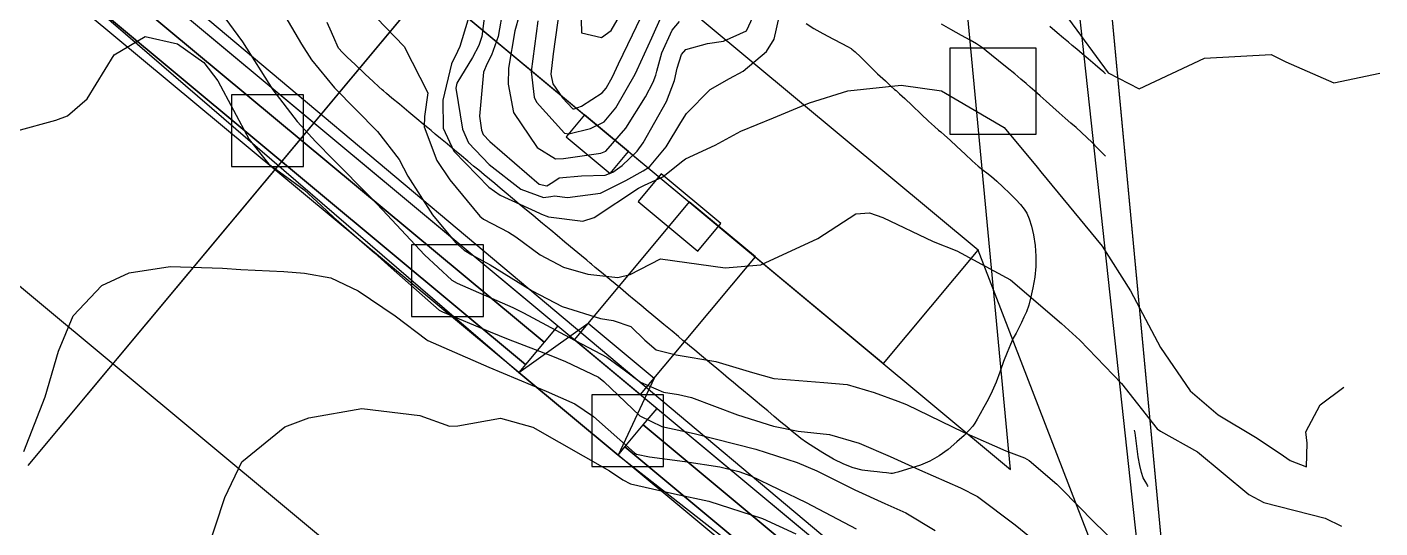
# Model space of a CAD drawing. Header units: feet. Extents: x 1318179 to 1318934, y 422463 to 423299.
# Drawn here: x 1318744 to 1318932.5, y 422613.5 to 422683.4 of the extents above; entities that cross this region are included whole.
import ezdxf

# ---------------------------------------------------------------- set-up
doc = ezdxf.new("R2010")
doc.units = ezdxf.units.FT
for name, color, linetype in [('A-BLDG-OTLN', 3, 'CONTINUOUS'), ('C-DRNG-AREA', 150, 'CONTINUOUS'), ('C-LOD', 30, 'CONTINUOUS'), ('C-MISC', 7, 'CONTINUOUS'), ('C-PROP', 6, 'CONTINUOUS'), ('C-PVMT', 8, 'CONTINUOUS'), ('C-TOPO-MAJR', 32, 'CONTINUOUS'), ('C-TOPO-SPOT', 7, 'CONTINUOUS'), ('C-UTIL', 4, 'CONTINUOUS'), ('L-PLNT-TREE', 90, 'CONTINUOUS'), ('V-PROP-LINE', 7, 'CONTINUOUS')]:
    doc.layers.add(name, color=color, linetype=linetype)

msp = doc.modelspace()

# ---------------------------------------------------------------- linework, layer by layer
at = {"layer": 'A-BLDG-OTLN'}
msp.add_lwpolyline([(1318799.99, 422689.25), (1318863.34, 422636.46), (1318876.54, 422652.3), (1318813.19, 422705.09), (1318799.99, 422689.25)], close=True, dxfattribs=at)
at = {"layer": 'C-DRNG-AREA'}
msp.add_lwpolyline([(1318680.32, 422756.44), (1318906.17, 422568.22), (1318894.46, 422692.89), (1318728.92, 422815.74), (1318722.11, 422806.57), (1318680.32, 422756.44)], close=True, dxfattribs=at)
at = {"layer": 'C-LOD'}
msp.add_lwpolyline([(1318676.8, 422752.22), (1318812.52, 422635.2), (1318826.35, 422623.68), (1318902.65, 422563.99), (1318903.61, 422565.14), (1318908.09, 422570.52), (1318876.54, 422652.3), (1318813.19, 422705.09), (1318682.24, 422758.75), (1318680.32, 422756.44), (1318676.8, 422752.22)], close=True, dxfattribs=at)
at = {"layer": 'C-MISC'}
msp.add_lwpolyline([(1318240.64, 423065.95), (1318924.26, 422496.21)], dxfattribs=at)
for points in [[(1318748.62, 422695.62), (1318816.04, 422639.43), (1318813.48, 422636.35), (1318746.06, 422692.54), (1318748.62, 422695.62)], [(1318829.87, 422627.9), (1318904.25, 422565.91), (1318901.69, 422562.84), (1318827.31, 422624.83), (1318829.87, 422627.9)]]:
    msp.add_lwpolyline(points, close=True, dxfattribs=at)
at = {"layer": 'C-PROP'}
for points in [[(1318685.15, 422755.14), (1318902.97, 422572.05), (1318889.69, 422694.4), (1318731.08, 422811.24), (1318724.78, 422802.34), (1318685.15, 422755.14)], [(1318704.24, 422769.06), (1318881.06, 422621.69), (1318873.87, 422698.2), (1318730.74, 422804.43), (1318728.4, 422801.62), (1318704.24, 422769.06)]]:
    msp.add_lwpolyline(points, close=True, dxfattribs=at)
at = {"layer": 'C-PVMT'}
for points in [[(1318750.54, 422697.92), (1318817.96, 422641.73), (1318816.04, 422639.43), (1318748.62, 422695.62), (1318750.54, 422697.92)], [(1318746.06, 422692.54), (1318813.48, 422636.35), (1318812.52, 422635.2), (1318745.1, 422691.39), (1318746.06, 422692.54)], [(1318819.12, 422668.11), (1318825.26, 422662.98), (1318827.82, 422666.06), (1318821.68, 422671.18), (1318819.12, 422668.11)], [(1318832.37, 422662.92), (1318829.17, 422659.08), (1318837.46, 422652.16), (1318840.66, 422656.01), (1318832.37, 422662.92)], [(1318820.27, 422639.81), (1318829.49, 422632.13), (1318845.49, 422651.33), (1318836.27, 422659.01), (1318820.27, 422639.81)], [(1318826.35, 422623.68), (1318812.52, 422635.2), (1318822.19, 422642.11), (1318831.41, 422634.43), (1318826.35, 422623.68)], [(1318831.79, 422630.21), (1318906.17, 422568.22), (1318904.25, 422565.91), (1318829.87, 422627.9), (1318831.79, 422630.21)], [(1318827.31, 422624.83), (1318901.69, 422562.84), (1318900.73, 422561.69), (1318826.35, 422623.68), (1318827.31, 422624.83)]]:
    msp.add_lwpolyline(points, close=True, dxfattribs=at)
at = {"layer": 'C-TOPO-MAJR'}
for points in [[(1318791.43, 422686.01), (1318796.53, 422680.7), (1318799.86, 422674.23), (1318799.4, 422670.91), (1318799.34, 422669.47), (1318801.08, 422664.77), (1318802.91, 422662.07), (1318807.1, 422657.04), (1318807.61, 422656.61), (1318811.1, 422654.81), (1318812.12, 422654.13), (1318815.51, 422651.65), (1318818.74, 422649.9), (1318822.14, 422648.95), (1318826.33, 422648.47), (1318828.06, 422648.88), (1318832.27, 422651.06), (1318841.29, 422649.8), (1318846.27, 422650.23), (1318854.19, 422653.9), (1318859.5, 422657.33), (1318861.42, 422657.51), (1318863.25, 422656.84), (1318870.28, 422653.48), (1318873.59, 422652.18), (1318881.07, 422648.13), (1318888.16, 422642.05), (1318890.7, 422639.75), (1318896.5, 422633.67), (1318901.49, 422627.37), (1318901.94, 422627.04), (1318907.1, 422624.16), (1318914.28, 422618.21), (1318916.33, 422617.09), (1318924.89, 422614.9), (1318927.18, 422613.76)], [(1318810.33, 422686.08), (1318809.63, 422682.1), (1318808.74, 422679.5), (1318808.13, 422678.34), (1318807.6, 422677.13), (1318807.07, 422670.96), (1318807.31, 422669.02), (1318807.58, 422668.41), (1318808.5, 422667.44), (1318815.36, 422661.48), (1318816.41, 422661.25), (1318817.27, 422661.75), (1318818.15, 422662.38), (1318821.26, 422662.63), (1318824.57, 422662.73), (1318825.61, 422663.17), (1318826.95, 422664.09), (1318829.03, 422666.08), (1318829.87, 422667.27), (1318833.09, 422673.02), (1318834.21, 422675.94), (1318834.61, 422677.65), (1318835.2, 422679.58), (1318835.82, 422680.28), (1318838.83, 422681.09), (1318841.03, 422681.42), (1318844.24, 422682.9), (1318846.38, 422687.55)], [(1318818.25, 422686.34), (1318817.31, 422679.68), (1318816.97, 422676.82), (1318817.27, 422675.5), (1318818.62, 422673.51), (1318820.04, 422672.01), (1318820.26, 422671.98), (1318821.28, 422672.36), (1318824.15, 422674.23), (1318824.71, 422674.87), (1318825.59, 422676.48), (1318826.42, 422678.26), (1318828.38, 422682.3), (1318830.11, 422685.89)], [(1318821.15, 422686.2), (1318821.28, 422682.59), (1318824.07, 422681.97), (1318825.41, 422682.92), (1318827.05, 422685.8)], [(1318770.93, 422685.59), (1318774.03, 422681.34), (1318778.27, 422674.63), (1318781.63, 422670.25), (1318784.24, 422667.41), (1318786.69, 422664.87), (1318791.8, 422659.73), (1318793.52, 422657.93), (1318799.37, 422651.62), (1318803.19, 422648.11), (1318803.94, 422647.66), (1318811.68, 422644.27), (1318813.17, 422643.52), (1318819.6, 422640.12), (1318824.77, 422637.34), (1318827.23, 422635.57), (1318829.48, 422633.85), (1318832.69, 422632.49), (1318834.78, 422632.13), (1318836.57, 422631.73), (1318842.98, 422629.33), (1318848, 422627.72), (1318851.46, 422627.05), (1318855.81, 422626.59), (1318859.94, 422625.38), (1318864.27, 422623.49), (1318868.38, 422621.65), (1318874.1, 422619.15), (1318876.43, 422617.94), (1318881.71, 422613.99), (1318885.71, 422610.69)], [(1318779.47, 422685.76), (1318782.23, 422681.04), (1318783.65, 422678.84), (1318786.86, 422674.92), (1318792.83, 422668.83), (1318795.84, 422664.93), (1318797.08, 422662.62), (1318800.5, 422657.21), (1318803.72, 422653.33), (1318804.91, 422652.26), (1318805.96, 422651.63), (1318808.52, 422650.22), (1318814.37, 422646.62), (1318818.58, 422644.44), (1318823.92, 422642.77), (1318825.66, 422642.49), (1318828.13, 422641.65), (1318830.07, 422639.73), (1318831.66, 422638.38), (1318834.45, 422637.68), (1318840, 422636.77), (1318845.08, 422635.21), (1318848.07, 422634.4), (1318855.02, 422633.84), (1318858.28, 422633.53), (1318862.06, 422632.44), (1318865.34, 422631.22), (1318866.57, 422630.74), (1318874.51, 422626.91), (1318880.38, 422624.29), (1318882.98, 422623.33), (1318883.67, 422622.96), (1318887.51, 422619.64), (1318891.05, 422616.06), (1318892.17, 422614.9), (1318897.15, 422609.98)], [(1318786.42, 422682.69), (1318785.82, 422684.05)], [(1318805.4, 422684.36), (1318804.31, 422680.69), (1318803.98, 422680), (1318803.16, 422678.27), (1318801.92, 422673.2), (1318802, 422669.32), (1318803.46, 422666.11), (1318808.33, 422661.06), (1318809.95, 422659.96), (1318815.4, 422657.42), (1318815.67, 422657.3), (1318816.67, 422656.93), (1318821.46, 422656.34), (1318823.04, 422656.84), (1318829.19, 422660.92), (1318830.02, 422661.33), (1318832.61, 422662.5), (1318835.18, 422664.59), (1318835.75, 422665.01), (1318839.88, 422666.94), (1318843.47, 422668.88), (1318848, 422670.74), (1318853.02, 422672.83), (1318858.36, 422674.5), (1318865.81, 422675.28), (1318871.43, 422674.51), (1318880.17, 422669.39), (1318884.78, 422663.87), (1318885.28, 422663.21), (1318893.84, 422652.86), (1318897.77, 422646.59), (1318901.97, 422638.69), (1318906.09, 422632.66), (1318909.98, 422629.32), (1318915.21, 422626.18), (1318918.62, 422623.91), (1318920.02, 422622.93), (1318922.32, 422622.07), (1318922.41, 422625.36), (1318922.22, 422626.93), (1318924.21, 422630.71), (1318927.48, 422633.18)], [(1318807.85, 422685.78), (1318807.39, 422682.09), (1318806.97, 422680.83), (1318806.05, 422679.17), (1318803.91, 422675.57), (1318803.75, 422674.87), (1318804.66, 422669.17), (1318805.52, 422667.26), (1318808.41, 422664.22), (1318812.82, 422660.77), (1318815.98, 422659.63), (1318816.99, 422659.77), (1318817.49, 422659.87), (1318819.33, 422659.62), (1318823.92, 422660.22), (1318827.46, 422662.01), (1318829.85, 422663.35), (1318830.72, 422663.9), (1318833.07, 422666.68), (1318835.11, 422670.08), (1318835.89, 422671.36), (1318839.21, 422674.69), (1318841.87, 422676.21), (1318843.79, 422677.27), (1318847.04, 422680.01), (1318848.09, 422681.73), (1318848.84, 422685.01)], [(1318812.58, 422685.01), (1318811.97, 422682.88), (1318811.07, 422677.67), (1318811.02, 422675.45), (1318811.79, 422671.5), (1318815.08, 422666.62), (1318817.65, 422665.02), (1318818.74, 422665.06), (1318823.95, 422665.79), (1318824.66, 422666.08), (1318827.46, 422669.28), (1318830.18, 422673.68), (1318831.25, 422675.71), (1318831.62, 422676.68), (1318831.76, 422677.24), (1318832.48, 422679.83), (1318833.88, 422682.97), (1318834.93, 422684.17)], [(1318815.17, 422684.29), (1318814.24, 422677.21), (1318814.65, 422673.64), (1318814.99, 422672.91), (1318818.88, 422668.61), (1318819.5, 422668.52), (1318822.54, 422669.25), (1318824.4, 422670.19), (1318826.06, 422672.12), (1318828.74, 422676.85), (1318829.03, 422677.45), (1318831.06, 422681.89), (1318832.42, 422684.93)], [(1318889.11, 422684.56), (1318894.66, 422677), (1318899, 422674.77), (1318908.08, 422679.06), (1318917.39, 422679.57), (1318919.41, 422678.53), (1318926.12, 422675.61), (1318932.53, 422676.97)], [(1318852.56, 422683.91), (1318853.63, 422683.22), (1318854.91, 422682.49), (1318856.4, 422681.71), (1318857.54, 422681.11), (1318858.35, 422680.68), (1318858.82, 422680.42), (1318858.95, 422680.33), (1318859.38, 422679.93), (1318860.13, 422679.23), (1318861.18, 422678.22), (1318862.53, 422676.9), (1318863.61, 422675.88), (1318864.39, 422675.14), (1318864.9, 422674.69), (1318865.12, 422674.54), (1318865.6, 422674.11), (1318866.34, 422673.43), (1318867.35, 422672.47), (1318868.61, 422671.25), (1318869.64, 422670.28), (1318870.44, 422669.54), (1318871.01, 422669.04), (1318871.34, 422668.79), (1318871.87, 422668.32), (1318872.62, 422667.64), (1318873.57, 422666.75), (1318874.72, 422665.65), (1318875.72, 422664.73), (1318876.56, 422663.99), (1318877.23, 422663.44), (1318877.75, 422663.07), (1318878.39, 422662.56), (1318879.13, 422661.91), (1318879.98, 422661.13), (1318880.95, 422660.2), (1318881.77, 422659.37), (1318882.43, 422658.63), (1318882.95, 422657.99), (1318883.32, 422657.44), (1318883.66, 422656.66), (1318883.96, 422655.65), (1318884.23, 422654.41), (1318884.47, 422652.94), (1318884.58, 422651.46), (1318884.57, 422649.99), (1318884.44, 422648.52), (1318884.18, 422647.04), (1318883.9, 422645.75), (1318883.6, 422644.63), (1318883.27, 422643.68), (1318882.92, 422642.92), (1318882.57, 422642.17), (1318882.2, 422641.43), (1318881.83, 422640.71), (1318881.44, 422640), (1318881.03, 422639.1), (1318880.58, 422638.01), (1318880.09, 422636.73), (1318879.57, 422635.26), (1318879.04, 422633.88), (1318878.49, 422632.61), (1318877.92, 422631.43), (1318877.33, 422630.36), (1318876.83, 422629.45), (1318876.41, 422628.72), (1318876.07, 422628.15), (1318875.81, 422627.75), (1318875.31, 422627.18), (1318874.57, 422626.45), (1318873.58, 422625.55), (1318872.35, 422624.48), (1318871.1, 422623.58), (1318869.81, 422622.84), (1318868.49, 422622.27), (1318867.15, 422621.86), (1318866.11, 422621.55), (1318865.36, 422621.33), (1318864.92, 422621.2), (1318864.78, 422621.17), (1318864.59, 422621.15), (1318864.36, 422621.15), (1318864.08, 422621.17), (1318863.76, 422621.2), (1318863.23, 422621.27), (1318862.48, 422621.35), (1318861.53, 422621.47), (1318860.37, 422621.61), (1318859.13, 422621.93), (1318857.8, 422622.44), (1318856.4, 422623.13), (1318854.91, 422624.01), (1318853.66, 422624.78), (1318852.64, 422625.45), (1318851.85, 422626.01), (1318851.29, 422626.47), (1318850.64, 422627), (1318849.9, 422627.62), (1318849.06, 422628.31), (1318848.13, 422629.09), (1318847.23, 422629.85), (1318846.34, 422630.58), (1318845.48, 422631.3), (1318844.64, 422632), (1318843.85, 422632.66), (1318843.11, 422633.28), (1318842.41, 422633.85), (1318841.77, 422634.4), (1318841, 422635.03), (1318840.12, 422635.77), (1318839.12, 422636.61), (1318838, 422637.54), (1318837.06, 422638.31), (1318836.32, 422638.93), (1318835.77, 422639.4), (1318835.4, 422639.7), (1318834.78, 422640.22), (1318833.89, 422640.96), (1318832.75, 422641.91), (1318831.35, 422643.08), (1318830.27, 422643.97), (1318829.53, 422644.59), (1318829.12, 422644.94), (1318829.03, 422645.01), (1318828.6, 422645.37), (1318827.81, 422646.02), (1318826.68, 422646.97), (1318825.19, 422648.21), (1318824.03, 422649.18), (1318823.19, 422649.88), (1318822.67, 422650.31), (1318822.47, 422650.48), (1318822, 422650.87), (1318821.26, 422651.49), (1318820.24, 422652.34), (1318818.95, 422653.41), (1318817.87, 422654.31), (1318816.98, 422655.05), (1318816.3, 422655.62), (1318815.82, 422656.02), (1318815.21, 422656.53), (1318814.47, 422657.15), (1318813.59, 422657.88), (1318812.59, 422658.71), (1318811.64, 422659.5), (1318810.76, 422660.24), (1318809.93, 422660.92), (1318809.17, 422661.56), (1318808.42, 422662.19), (1318807.68, 422662.81), (1318806.94, 422663.42), (1318806.22, 422664.02), (1318805.42, 422664.69), (1318804.53, 422665.43), (1318803.57, 422666.23), (1318802.52, 422667.1), (1318801.63, 422667.85), (1318800.89, 422668.46), (1318800.3, 422668.96), (1318799.85, 422669.33), (1318799.19, 422669.88), (1318798.31, 422670.62), (1318797.2, 422671.54), (1318795.88, 422672.64), (1318794.84, 422673.5), (1318794.1, 422674.12), (1318793.65, 422674.5), (1318793.49, 422674.63), (1318793.01, 422675.07), (1318792.22, 422675.8), (1318791.12, 422676.84), (1318789.7, 422678.18), (1318788.62, 422679.22), (1318787.88, 422679.94), (1318787.47, 422680.36), (1318787.4, 422680.48), (1318787.21, 422680.9), (1318786.88, 422681.64), (1318786.42, 422682.69)], [(1318894.29, 422665.4), (1318894.1, 422665.59), (1318893.73, 422665.96), (1318893.18, 422666.53), (1318892.44, 422667.28), (1318891.7, 422668), (1318890.95, 422668.7), (1318890.21, 422669.37), (1318889.46, 422670.02), (1318888.67, 422670.71), (1318887.83, 422671.45), (1318886.95, 422672.23), (1318886.02, 422673.06), (1318885.18, 422673.8), (1318884.44, 422674.46), (1318883.79, 422675.03), (1318883.23, 422675.52), (1318882.51, 422676.13), (1318881.63, 422676.87), (1318880.58, 422677.73), (1318879.36, 422678.71), (1318878.38, 422679.5), (1318877.64, 422680.1), (1318877.13, 422680.49), (1318876.86, 422680.69), (1318876.29, 422681.05), (1318875.41, 422681.57), (1318874.23, 422682.24), (1318872.74, 422683.08), (1318871.45, 422683.82)], [(1318894.29, 422676.9), (1318894.04, 422677.1), (1318893.56, 422677.52), (1318892.84, 422678.13), (1318891.88, 422678.96), (1318891.03, 422679.68), (1318890.29, 422680.31), (1318889.65, 422680.85), (1318889.13, 422681.29), (1318888.43, 422681.87), (1318887.56, 422682.61), (1318886.51, 422683.5)], [(1318742.59, 422668.93), (1318747.99, 422670.42), (1318749.65, 422671.03), (1318752.37, 422673.39), (1318756.13, 422679.54), (1318760.44, 422682.07), (1318764.98, 422681.08), (1318768.64, 422678.44), (1318770.56, 422675.92), (1318774.95, 422667.73), (1318777.7, 422664.3), (1318779.7, 422662.82), (1318782.6, 422660.71), (1318784.98, 422658.49), (1318786.77, 422656.82), (1318792.41, 422651.91), (1318794.73, 422649.8), (1318801.45, 422643.93), (1318801.9, 422643.66), (1318808.53, 422640.9), (1318811.02, 422639.86), (1318816.98, 422637.57), (1318819.03, 422636.76), (1318823.61, 422634.55), (1318824.38, 422633.97), (1318829.38, 422629.19), (1318832.46, 422627.67), (1318836.95, 422626.72), (1318845.57, 422624.53), (1318851.33, 422622.68), (1318854.05, 422621.49), (1318859.36, 422618.85), (1318863.55, 422616.96), (1318866.46, 422615.62), (1318870.55, 422613.17)], [(1318743.53, 422624.19), (1318746.51, 422631.8), (1318748.36, 422638.18), (1318750.43, 422643.12), (1318754.41, 422647.33), (1318758.22, 422649.12), (1318763.92, 422650.01), (1318771.22, 422649.77), (1318773.81, 422649.57), (1318779.76, 422649.29), (1318782.64, 422649.07), (1318786.34, 422648.41), (1318790.14, 422646.62), (1318795.31, 422643.14), (1318799.71, 422639.76), (1318799.87, 422639.67), (1318802.08, 422638.71), (1318808.34, 422635.98), (1318816.32, 422632.62), (1318820.35, 422630.83), (1318822.94, 422629.1), (1318828.64, 422624), (1318828.94, 422623.83), (1318830.73, 422623.46), (1318835.67, 422622.81), (1318840.56, 422622.04), (1318843.19, 422621.42), (1318844.87, 422620.81), (1318852.58, 422617.06), (1318859.54, 422613.42)], [(1318768.95, 422609.86), (1318771.56, 422617.79), (1318773.95, 422622.76), (1318779.92, 422627.64), (1318783.28, 422628.88), (1318790.67, 422630.19), (1318798.72, 422629.2), (1318802.89, 422627.73), (1318804.03, 422627.79), (1318809.98, 422628.83), (1318814.46, 422627.59), (1318825.17, 422621.51), (1318827.04, 422620.23), (1318828.1, 422619.71), (1318834.22, 422618.31), (1318839.03, 422617.29), (1318846.48, 422614.85), (1318851.14, 422612.69)], [(1318900.23, 422619.32), (1318900.16, 422619.44), (1318900.03, 422619.68), (1318899.82, 422620.05), (1318899.55, 422620.53), (1318899.3, 422621.26), (1318899.07, 422622.24), (1318898.85, 422623.47), (1318898.65, 422624.94), (1318898.5, 422626.05), (1318898.4, 422626.78), (1318898.35, 422627.15)]]:
    msp.add_lwpolyline(points, dxfattribs=at)
at = {"layer": 'C-TOPO-SPOT'}
for p in [(1318840.88, 422655.17), (1318876.54, 422652.3), (1318824.88, 422635.97), (1318863.34, 422636.46)]:
    msp.add_point(p, dxfattribs=at)
at = {"layer": 'C-UTIL'}
for points in [[(1318744.14, 422622.24), (1318811.61, 422703.19)], [(1318744.14, 422622.24), (1318805.93, 422696.38)]]:
    msp.add_lwpolyline(points, dxfattribs=at)
at = {"layer": 'L-PLNT-TREE'}
for points in [[(1318872.61, 422668.47), (1318884.61, 422668.47), (1318884.61, 422680.47), (1318872.61, 422680.47), (1318872.61, 422668.47)], [(1318772.5, 422663.94), (1318782.5, 422663.94), (1318782.5, 422673.94), (1318772.5, 422673.94), (1318772.5, 422663.94)], [(1318797.59, 422643.03), (1318807.59, 422643.03), (1318807.59, 422653.03), (1318797.59, 422653.03), (1318797.59, 422643.03)], [(1318822.69, 422622.12), (1318832.69, 422622.12), (1318832.69, 422632.12), (1318822.69, 422632.12), (1318822.69, 422622.12)]]:
    msp.add_lwpolyline(points, close=True, dxfattribs=at)
at = {"layer": 'V-PROP-LINE'}
for points in [[(1318205.86, 423151.87), (1318906.18, 422568.21), (1318846.87, 423199.56), (1318846.82, 423200.09), (1318730.64, 423223.81), (1318629.46, 423273.42), (1318205.86, 423151.87)], [(1318680.32, 422756.44), (1318906.17, 422568.22), (1318894.46, 422692.89), (1318728.92, 422815.74), (1318722.11, 422806.57), (1318680.32, 422756.44)]]:
    msp.add_lwpolyline(points, close=True, dxfattribs=at)

doc.saveas('drawing.dxf')
